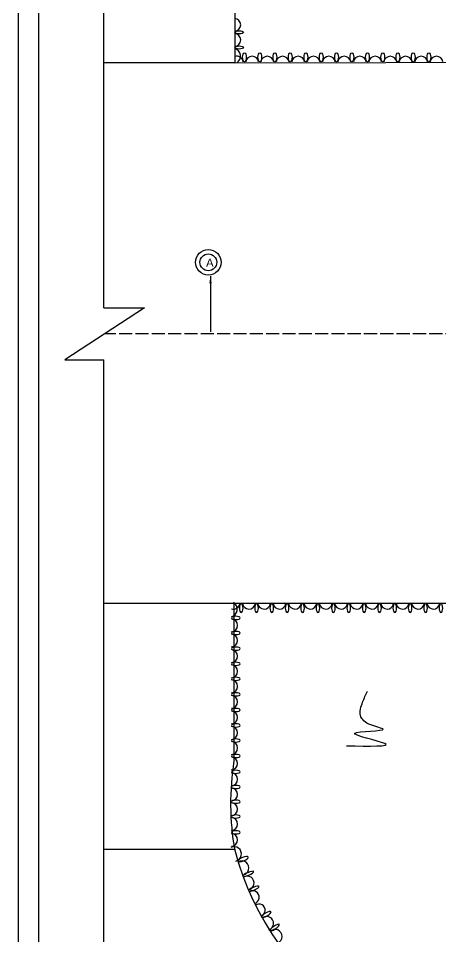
# Model space of a CAD drawing. Header units: millimetres. Extents: x 1443109 to 1578238, y 45507392 to 45603504.
# Drawn here: x 1443109 to 1454747, y 45539712 to 45565021 of the extents above; entities that cross this region are included whole.
import ezdxf

# ---------------------------------------------------------------- set-up
doc = ezdxf.new("R2010")
doc.units = ezdxf.units.MM
doc.header["$MEASUREMENT"] = 0
doc.linetypes.add('ACAD_ISO02W100', pattern=[15, 12, -3])
doc.layers.add('DIMENSIONS', color=7, linetype='Continuous')
doc.layers.add('DRAWING', color=2, linetype='Continuous')
doc.styles.get("Standard").update_dxf_attribs({"font": 'arial.ttf', "height": 225})
doc.dimstyles.get("Standard").update_dxf_attribs({"dimtxt": 225, "dimasz": 200, "dimexe": 0.18, "dimexo": 0.0625, "dimgap": 0.09, "dimtad": 0, "dimdec": 0, "dimzin": 0, "dimdsep": 46, "dimtxsty": 'Standard', "dimcen": 0.09, "dimse1": 1, "dimse2": 1, "dimadec": 0, "dimazin": 0, "dimtfac": 1, "dimtdec": 0, "dimtofl": 0, "dimtmove": 0, "dimatfit": 3, "dimfxl": 1, "dimtolj": 1, "dimtzin": 0, "dimarcsym": 0})

msp = doc.modelspace()

# ---------------------------------------------------------------- linework, layer by layer
at = {"layer": 'DIMENSIONS', "color": 0}
msp.add_lwpolyline([(1577648.5, 45507856), (1443672.5, 45507856), (1443672.5, 45602955), (1577648.5, 45602955)], close=True, dxfattribs=at)
for radius in [351, 231.5]:
    msp.add_circle((1448344.5, 45558297.5), radius, dxfattribs=at)
msp.add_spline([(1452155.5, 45544975), (1453206.5, 45545036.5), (1452380.5, 45545323.5), (1453166.5, 45545429.5), (1452822, 45545548.5), (1452535, 45545808.5), (1452597, 45546172.5), (1452729.5, 45546476.5)], degree=3, dxfattribs=at)
at = {"layer": 'DRAWING', "color": 0}
msp.add_lwpolyline([(1443109, 45603504.5), (1578100, 45603504.5), (1578100, 45507392), (1443109, 45507392)], close=True, dxfattribs=at)
for points in [[(1445464.5, 45557041.5), (1445464.5, 45578831.5), (1556533, 45578831.5), (1556533, 45557588)], [(1449071.5, 45563794.5), (1465720, 45563836), (1465720, 45571141.5), (1467925, 45571141.5), (1467925, 45565423), (1478024.5, 45562077.5), (1478024.5, 45550724), (1467911, 45547300), (1467911, 45541590), (1465732.5, 45541590), (1465732.5, 45548890), (1445464.5, 45548890)], [(1449071.5, 45568002), (1449071.5, 45563794.5), (1445464.5, 45563794.5)], [(1445464.5, 45557041.5), (1446582.5, 45557041.5), (1444385.5, 45555614.5), (1445464.5, 45555614.5)], [(1556533, 45555616.5), (1556533, 45534900), (1445464.5, 45534900), (1445464.5, 45555614.5)], [(1449066.7, 45542116.4), (1445464.5, 45542116.4)]]:
    msp.add_lwpolyline(points, dxfattribs=at)
at = {"layer": 'DRAWING', "color": 0, "linetype": 'ACAD_ISO02W100', "ltscale": 30}
msp.add_lwpolyline([(1556044.3, 45556324.5), (1445478.6, 45556324.5)], dxfattribs=at)
at = {"layer": 'DRAWING', "color": 0}
msp.add_lwpolyline([(1449049.5, 45548890), (1449049.5, 45544556.5, 0.0820494), (1449070.5, 45542094.5, 0.3738681), (1457721, 45536243), (1468335, 45536306.5), (1468335, 45534900)], format="xyb", dxfattribs=at)
for centre, radius, start, end in [((1449058.9, 45564842.8), 177.7, 274.06755, 85.93245), ((1449058.9, 45564425.8), 177.7, 274.06755, 85.93245), ((1449016, 45563979.7), 214.6, 301.86565, 75.02467), ((1449129.3, 45563797.4), 179.1, 9.43534, 108.84256), ((1449552.3, 45563797.4), 179.1, 9.43534, 170.8503), ((1449969.3, 45563797.4), 179.1, 9.43534, 170.8503), ((1450392.3, 45563797.4), 179.1, 9.43534, 170.8503), ((1450820.8, 45563797.4), 179.1, 9.43534, 170.8503), ((1451243.8, 45563797.4), 179.1, 9.43534, 170.8503), ((1451667.8, 45563797.4), 179.1, 9.43534, 170.8503), ((1452090.8, 45563797.4), 179.1, 9.43534, 170.8503), ((1452519.3, 45563797.4), 179.1, 9.43534, 170.8503), ((1452942.3, 45563797.4), 179.1, 9.43534, 170.8503), ((1453359.3, 45563797.4), 179.1, 9.43534, 170.8503), ((1453782.3, 45563797.4), 179.1, 9.43534, 170.8503), ((1454210.8, 45563797.4), 179.1, 9.43534, 170.8503), ((1454633.8, 45563797.4), 179.1, 9.43534, 170.8503), ((1448927.5, 45548737.1), 214.6, 284.97533, 58.13435), ((1449040.8, 45548919.4), 179.1, 251.15744, 350.56466), ((1449463.8, 45548919.4), 179.1, 189.1497, 350.56466), ((1449880.8, 45548919.4), 179.1, 189.1497, 350.56466), ((1450303.8, 45548919.4), 179.1, 189.1497, 350.56466), ((1450732.3, 45548919.4), 179.1, 189.1497, 350.56466), ((1451155.3, 45548919.4), 179.1, 189.1497, 350.56466), ((1451579.3, 45548919.4), 179.1, 189.1497, 350.56466), ((1452002.3, 45548919.4), 179.1, 189.1497, 350.56466), ((1452430.8, 45548919.4), 179.1, 189.1497, 350.56466), ((1452853.8, 45548919.4), 179.1, 189.1497, 350.56466), ((1453270.8, 45548919.4), 179.1, 189.1497, 350.56466), ((1453693.8, 45548919.4), 179.1, 189.1497, 350.56466), ((1454122.3, 45548919.4), 179.1, 189.1497, 350.56466), ((1454545.3, 45548919.4), 179.1, 189.1497, 350.56466), ((1448970.4, 45548291), 177.7, 274.06755, 85.93245), ((1448970.4, 45547874), 177.7, 274.06755, 85.93245), ((1448970.4, 45547444.5), 177.7, 274.06755, 85.93245), ((1448970.4, 45547025.5), 177.7, 274.06755, 85.93245), ((1448970.4, 45546610.5), 177.7, 274.06755, 85.93245), ((1448970.4, 45546182.5), 177.7, 274.06755, 85.93245), ((1448970.4, 45545753), 177.7, 274.06755, 85.93245), ((1448970.4, 45545327), 177.7, 274.06755, 85.93245), ((1448970.4, 45544911.5), 177.7, 274.06755, 85.93245), ((1448970.4, 45544486.5), 177.7, 274.06755, 85.93245), ((1448970.4, 45544049.5), 177.7, 274.06755, 85.93245), ((1448970.4, 45543632.5), 177.7, 274.06755, 85.93245), ((1448970.4, 45543223.5), 177.7, 274.06755, 85.93245), ((1448970.4, 45542816.5), 177.7, 274.06755, 85.93245), ((1448970.4, 45542378.5), 177.7, 274.06755, 85.93245), ((1449056.6, 45541990.4), 200.8, 284.13259, 117.45583), ((1449271.1, 45541607.7), 191.8, 272.96373, 123.52431), ((1449414.7, 45541192), 189.7, 278.00619, 125.01855), ((1449561.4, 45540796.4), 182.8, 287.0343, 122.24313), ((1449742.1, 45540440.1), 169.9, 287.44308, 127.75572), ((1449955.6, 45540079.8), 186.1, 288.10249, 133.309), ((1450186.5, 45539719.1), 190.7, 290.87141, 136.90098)]:
    msp.add_arc(centre, radius, start, end, dxfattribs=at)
for centre, major_axis, ratio in [((1449192.8, 45564636.5), (-121.2, 0), 0.356701), ((1449192.8, 45564219.5), (-121.2, 0), 0.356701), ((1449340, 45563950.4), (0, -123.6), 0.4086652), ((1449763, 45563950.4), (0, -123.6), 0.4086652), ((1450180, 45563950.4), (0, -123.6), 0.4086652), ((1450603, 45563950.4), (0, -123.6), 0.4086652), ((1451031.5, 45563950.4), (0, -123.6), 0.4086652), ((1451454.5, 45563950.4), (0, -123.6), 0.4086652), ((1451878.5, 45563950.4), (0, -123.6), 0.4086652), ((1452301.5, 45563950.4), (0, -123.6), 0.4086652), ((1452730, 45563950.4), (0, -123.6), 0.4086652), ((1453153, 45563950.4), (0, -123.6), 0.4086652), ((1453570, 45563950.4), (0, -123.6), 0.4086652), ((1453993, 45563950.4), (0, -123.6), 0.4086652), ((1454421.5, 45563950.4), (0, -123.6), 0.4086652)]:
    msp.add_ellipse(centre, major_axis=major_axis, ratio=ratio, dxfattribs=at)
at = {"layer": 'DRAWING', "color": 0, "extrusion": (0, 0, -1)}
for centre, major_axis, ratio in [((1449251.5, 45548766.3), (0, 123.6), 0.4086652), ((1449674.5, 45548766.3), (0, 123.6), 0.4086652), ((1450091.5, 45548766.3), (0, 123.6), 0.4086652), ((1450514.5, 45548766.3), (0, 123.6), 0.4086652), ((1450943, 45548766.3), (0, 123.6), 0.4086652), ((1451366, 45548766.3), (0, 123.6), 0.4086652), ((1451790, 45548766.3), (0, 123.6), 0.4086652), ((1452213, 45548766.3), (0, 123.6), 0.4086652), ((1452641.5, 45548766.3), (0, 123.6), 0.4086652), ((1453064.5, 45548766.3), (0, 123.6), 0.4086652), ((1453481.5, 45548766.3), (0, 123.6), 0.4086652), ((1453904.5, 45548766.3), (0, 123.6), 0.4086652), ((1454333, 45548766.3), (0, 123.6), 0.4086652), ((1454756, 45548766.3), (0, 123.6), 0.4086652), ((1449104.2, 45548497.3), (-121.2, 0), 0.356701), ((1449104.2, 45548080.3), (-121.2, 0), 0.356701), ((1449104.2, 45547650.8), (-121.2, 0), 0.356701), ((1449104.2, 45547231.8), (-121.2, 0), 0.356701), ((1449104.2, 45546816.8), (-121.2, 0), 0.356701), ((1449104.2, 45546388.8), (-121.2, 0), 0.356701), ((1449104.2, 45545959.3), (-121.2, 0), 0.356701), ((1449104.2, 45545533.3), (-121.2, 0), 0.356701), ((1449104.2, 45545117.8), (-121.2, 0), 0.356701), ((1449104.2, 45544692.8), (-121.2, 0), 0.356701), ((1449104.2, 45544255.8), (-121.2, 0), 0.356701), ((1449104.2, 45543838.8), (-121.2, 0), 0.356701), ((1449104.2, 45543429.8), (-121.2, 0), 0.356701), ((1449104.2, 45543022.8), (-121.2, 0), 0.356701), ((1449104.2, 45542584.8), (-121.2, 0), 0.356701), ((1449302, 45541849.2), (-144.4, -56.6), 0.3057443), ((1449444, 45541442.3), (-149.6, -63.3), 0.2206859), ((1449598, 45541034.7), (-144.2, -60.4), 0.2461122), ((1449941, 45540323.8), (-131.7, -75.2), 0.2986875), ((1450168.4, 45539959.4), (-133.5, -90.4), 0.2406136)]:
    msp.add_ellipse(centre, major_axis=major_axis, ratio=ratio, dxfattribs=at)

# ---------------------------------------------------------------- texts
at = {"layer": 'DIMENSIONS', "color": 0}
msp.add_text('A', height=225, dxfattribs=at).set_placement((1448280.8, 45558174.1))

# ---------------------------------------------------------------- leaders
msp.add_leader([(1448404.5, 45557920.5), (1448404.5, 45556385)], dimstyle='Standard', override={"dimgap": 0.09, "dimtad": 0}, dxfattribs=at)

doc.saveas('drawing.dxf')
